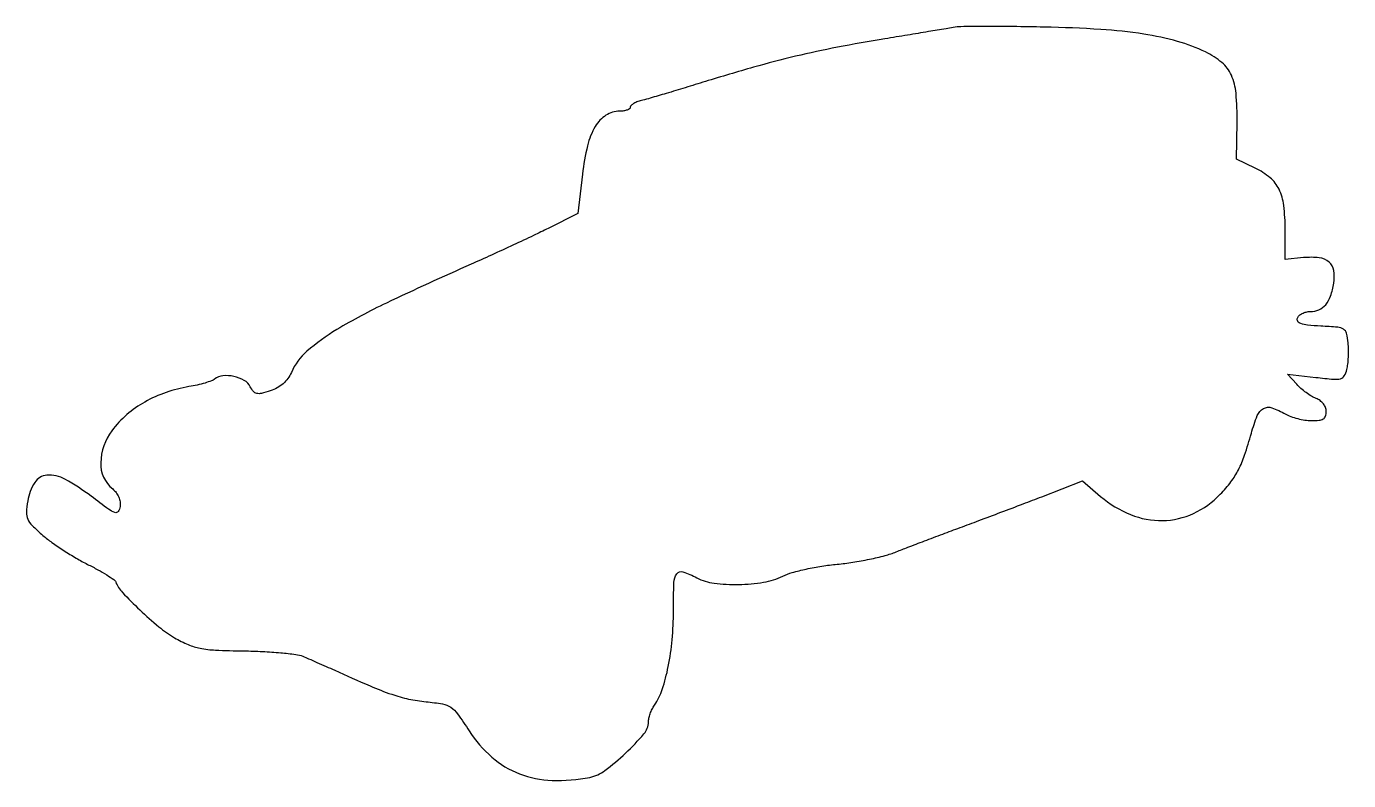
# Model space of a CAD drawing. Extents: x 0 to 291, y 0 to 166.
import ezdxf

# ---------------------------------------------------------------- set-up
doc = ezdxf.new("R2010")
doc.units = 0

msp = doc.modelspace()

# ---------------------------------------------------------------- linework, layer by layer
msp.add_lwpolyline([(204, 165.403713, -0.003971), (202.414055, 165.124182, -0.000384), (198.5625, 164.479866, -0.000488), (193.969611, 163.719774, -0.000386), (189, 162.906261, 0.007381), (178.53655, 161.042762, 0.010589), (169.330173, 159.059431, 0.010396), (160.089283, 156.658884, 0.006751), (149.508488, 153.519296, -0.001535), (145.092009, 152.158535, -0.00184), (140.925931, 150.905655, -0.001578), (137.40812, 149.873898, -0.012198), (135.75, 149.436804, 0.028847), (134.696846, 149.121351, 0.040829), (133.807813, 148.71328, 0.046925), (133.180134, 148.278579, 0.221338), (133, 147.891592, -0.233205), (132.831479, 147.549927, -0.072192), (132.31683, 147.261905, -0.055092), (131.565003, 147.065109, -0.036501), (130.674314, 147, 0.144756), (127.667292, 146.110796, 0.115772), (125.316532, 143.663337, 0.075221), (123.604458, 139.43309, 0.028997), (122.489928, 133.181768), (121.456687, 124.5), (114.978343, 121.26709, -0.005029), (111.766972, 119.704651, -0.001985), (107.318638, 117.61704, -0.001964), (102.494605, 115.399435, -0.002457), (98, 113.381217, 0.006054), (79.388914, 104.862847, 0.025199), (68.513676, 99.03782, 0.042712), (61.922759, 94.257502, 0.113156), (58.501377, 89.590273, -0.056875), (57.744081, 88.270229, -0.055623), (56.703856, 87.143746, -0.053578), (55.402584, 86.240053, -0.046138), (53.873161, 85.579422, -0.018037), (51.92549, 85.020497, -0.112329), (50.894117, 85.000207, -0.170014), (50.170467, 85.434826, -0.05567), (49.476829, 86.489148, 0.14771), (48.152221, 87.871745, 0.074903), (45.879202, 88.737685, 0.075016), (43.456213, 88.894699, 0.149491), (41.689528, 88.185322, -0.081275), (40.956169, 87.768911, -0.016353), (39.527549, 87.293069, -0.016872), (37.810015, 86.845211, -0.015059), (36, 86.494817, 0.086703), (26.285481, 83.123023, 0.106056), (19.06257, 76.808802, 0.153134), (16.596766, 69.775382, 0.235047), (19.226347, 64.017798, -0.061471), (20.006523, 63.20894, -0.062108), (20.563468, 62.237352, -0.063975), (20.852734, 61.186731, -0.073174), (20.847329, 60.145521, -0.113825), (20.416245, 59.059778, -0.339293), (19.702125, 58.829482, -0.072411), (18.339946, 59.5505, -0.004086), (14.5, 62.406898, 0.034866), (8.744943, 66.161243, 0.146426), (4.758017, 67.042502, 0.239047), (2.092818, 65.435713, 0.098673), (0.557176, 61.38381, 0.027708), (0.276814, 58.848934, 0.118374), (0.548697, 57.362418, 0.096648), (1.49377, 56.008057, 0.015228), (3.907718, 53.810986, 0.022162), (5.866797, 52.279112, 0.011234), (8.456758, 50.519193, 0.011136), (11.216352, 48.819255, 0.016308), (13.723008, 47.458879, -0.009789), (15.964545, 46.279944, -0.013652), (17.918219, 45.132444, -0.01002), (19.482812, 44.110924, -0.147016), (19.892206, 43.605084, 0.091422), (21.383138, 41.283129, 0.014828), (25.181477, 37.464944, 0.017343), (29.383795, 33.751869, 0.039574), (32.850149, 31.329803, 0.030677), (35.827509, 29.819519, 0.055143), (38.442899, 29.016419, 0.036401), (41.826553, 28.625633, 0.007003), (48, 28.451459, -0.008771), (52.205733, 28.317922, -0.010493), (56.159271, 28.03966, -0.009337), (59.468339, 27.674436, -0.065678), (61.031562, 27.258976, -0.0041), (62.306952, 26.721053, -0.001434), (64.132082, 25.927357, -0.001424), (66.135184, 25.042614, -0.001665), (68.031562, 24.190969, 0.004544), (75.802357, 20.754828, 0.019088), (80.562373, 18.913648, 0.029887), (84.284566, 17.878902, 0.028979), (88.142102, 17.282283, -0.019511), (91.738953, 16.795489, -0.106236), (93.550014, 16.061149, -0.088695), (95.051082, 14.594436, -0.01142), (97.589238, 10.862106, 0.069911), (102.593132, 5.086906, 0.087809), (108.64967, 1.43939, 0.083758), (115.82135, -0.01269, 0.057574), (124.106842, 0.671368, 0.112001), (127.423496, 2.154357, 0.028289), (131.97168, 5.986045, 0.025421), (136.024177, 10.221737, 0.180025), (137, 12.844149, -0.059008), (137.094298, 13.640394, -0.027954), (137.391944, 14.631852, -0.027238), (137.823463, 15.646815, -0.034581), (138.334277, 16.527494, 0.06933), (140.037978, 19.998442, 0.029878), (141.356597, 24.993049, 0.027115), (142.214277, 30.901133, 0.022491), (142.5, 37.25, -0.008343), (142.603873, 43.47503, -0.146677), (143.240377, 45.366272, -0.330804), (144.580881, 45.804455, -0.039449), (147.635693, 44.506161, 0.088661), (151.428922, 43.316685, 0.036688), (156.817947, 43.027208, 0.036707), (162.325761, 43.541242, 0.069788), (166.562171, 44.878641, -0.042669), (168.616399, 45.651516, -0.01482), (171.688974, 46.419498, -0.014598), (175.139319, 47.069117, -0.016476), (178.485402, 47.48602, 0.016273), (181.910011, 47.911295, 0.012694), (185.59813, 48.588059, 0.012885), (189.004064, 49.395008, 0.030265), (191.485402, 50.214309, -0.003042), (194.022353, 51.208065, -0.001073), (197.670712, 52.602653, -0.001065), (201.686644, 54.118097, -0.00125), (205.5, 55.536961, 0.001143), (209.594811, 57.05955, 0.00067), (214.490966, 58.900342, 0.00067), (219.383918, 60.754905, 0.00114), (223.469247, 62.320287), (232.438493, 65.780512), (236.403895, 62.386276, 0.081149), (242.993067, 58.382566, 0.100707), (250.032464, 57.07742, 0.104553), (256.820201, 58.636401, 0.093764), (262.700687, 62.844214, 0.028175), (265.050086, 65.597612, 0.044716), (266.697081, 68.220631, 0.036703), (268.053361, 71.447079, 0.012911), (269.532462, 76.25, -0.027097), (270.847817, 80.1268, -0.169625), (272.203255, 81.680559, -0.216039), (274.031176, 81.848971, -0.046446), (277, 80.5, 0.043305), (278.191895, 79.949387, 0.024205), (279.720312, 79.480268, 0.023988), (281.323087, 79.152972, 0.035657), (282.75, 79.035435, 0.025577), (284.427374, 79.10297, 0.114973), (285.353091, 79.410078, 0.176282), (285.835284, 80.015533, 0.08107), (286, 81.024751, 0.092878), (285.837821, 81.890301, 0.073098), (285.365942, 82.721408, 0.069014), (284.643311, 83.423053, 0.066995), (283.75, 83.909988, -0.04372), (282.744375, 84.399064, -0.022368), (281.573438, 85.174239, -0.022044), (280.430173, 86.086679, -0.030802), (279.5, 87.005479), (277.5, 89.240484), (283.707541, 88.526983, 0.006669), (287.665259, 88.125482, 0.084608), (289.151442, 88.246201, 0.202639), (289.964466, 88.863916, 0.068934), (290.53122, 90.268368, 0.033349), (290.745163, 91.449232, 0.015638), (290.871286, 92.997466, 0.015417), (290.902688, 94.634742, 0.020899), (290.823679, 96.111627, 0.035051), (290.473278, 98.211939, 0.199117), (289.82083, 99.10966, 0.115965), (288.520971, 99.538011, 0.008781), (284.799963, 99.798413, -0.010148), (281.883882, 100.010492, -0.058839), (280.377424, 100.332269, -0.168782), (279.731126, 100.836344, -0.23953), (279.656951, 101.548413, -0.117814), (280.037737, 102.103868, -0.065346), (280.71733, 102.573596, -0.059497), (281.574812, 102.891886, -0.059212), (282.484544, 103, 0.100809), (284.401993, 103.390561, 0.119369), (285.882579, 104.49175, 0.09228), (286.949936, 106.401479, 0.041208), (287.646191, 109.207158, 0.080473), (287.646966, 112.027365, 0.178577), (286.605949, 113.872169, 0.149222), (284.448883, 114.802927, 0.05159), (281.018815, 114.830404), (277, 114.447148), (276.985258, 120.973574, 0.028715), (276.665727, 126.321966, 0.08427), (275.630969, 129.850849, 0.105249), (273.649294, 132.387932, 0.061231), (270.394876, 134.5), (266.289753, 136.5), (266.394876, 144.591255, 0.024297), (266.168335, 150.9534, 0.084651), (265.142645, 154.919398, 0.112713), (263.049428, 157.693252, 0.062336), (259.470899, 160.014087, 0.045082), (253.30558, 162.339923, 0.029418), (245.866506, 163.939626, 0.022629), (236.440025, 164.95923, 0.01018), (224, 165.483707, 0.002727), (217.114528, 165.596106, 0.003717), (210.90625, 165.617431, 0.002463), (205.698847, 165.570954, 0.042164)], format="xyb", close=True)

doc.saveas('drawing.dxf')
